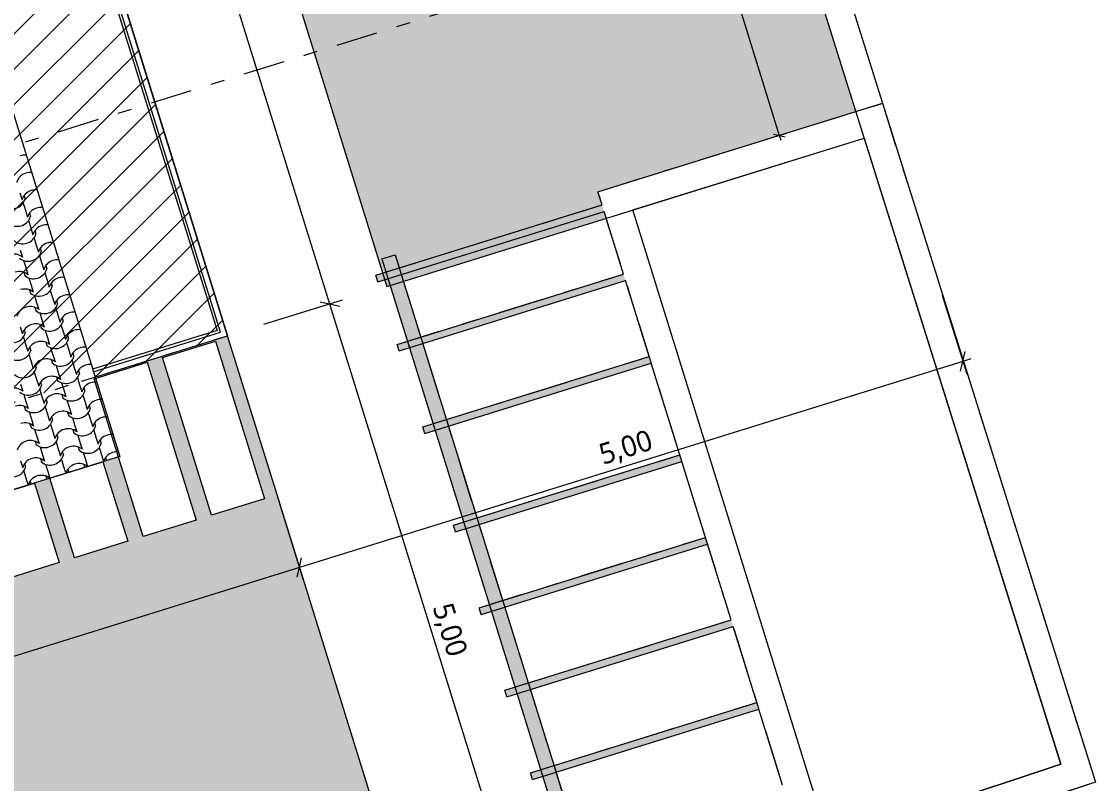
# Model space of a CAD drawing. Header units: metres. Extents: x -111189 to -108577, y -72951 to -72647.
# Drawn here: x -111161.76 to -111154.02, y -72929.05 to -72923.56 of the extents above; entities that cross this region are included whole.
import ezdxf

# ---------------------------------------------------------------- set-up
doc = ezdxf.new("R2010")
doc.units = ezdxf.units.M
doc.header["$MEASUREMENT"] = 0
for name, pattern in [('Dot & Dashed', [0.670278, 0.3175, -0.176389, 0, -0.176389]), ('OTK - Traço Ponto', [0.2, 0.1, -0.05, 0, -0.05]), ('OTK - Traço Ponto CORTES_ALÇ', [0.6, 0.3, -0.15, 0, -0.15])]:
    doc.linetypes.add(name, pattern=pattern)
for name, color, linetype in [('00 - Cotas Implantação', 7, 'Continuous'), ('00 - Muros - Pormenores', 7, 'Continuous'), ('03 - COBERTURA', 7, 'Continuous'), ('03 - LAJES', 7, 'Continuous'), ('05 - VIGA', 7, 'Continuous'), ('06 - ESCADAS _ GUARDAS', 7, 'Continuous'), ('07 - MUROS', 7, 'Continuous'), ('13 - IMPLANTAÇÃO (apoio).Layer Apoio', 7, 'Continuous'), ('14 - CORTES.Marcadores', 7, 'Continuous'), ('Planta Piso -1_1_01 - TERRENO PROPOSTO', 7, 'Continuous')]:
    doc.layers.add(name, color=color, linetype=linetype)
doc.styles.add('ESTILO_GERADO_2', font='malgunsl.ttf')
doc.styles.add('ESTILO_GERADO_3', font='AGENCYR.TTF')
doc.dimstyles.new('ESTILO_GERADO__1', dxfattribs={"dimtxt": 0.15, "dimasz": 0.095, "dimexe": 0.18, "dimexo": 0.5, "dimgap": 0, "dimtad": 1, "dimzin": 0, "dimdsep": 46, "dimtxsty": 'ESTILO_GERADO_2', "dimblk": 'ARROWHEAD_2', "dimblk1": 'ARROWHEAD_2', "dimblk2": 'ARROWHEAD_2', "dimcen": 0.09, "dimclrd": 7, "dimclre": 7, "dimclrt": 7, "dimadec": 0, "dimazin": 0, "dimtfac": 1, "dimtdec": 4, "dimtmove": 0, "dimatfit": 3, "dimfxl": 1, "dimtolj": 1, "dimtzin": 0, "dimarcsym": 0})
doc.dimstyles.new('ESTILO_GERADO__2', dxfattribs={"dimtxt": 0.15, "dimasz": 0.057, "dimexe": 0.18, "dimexo": 0.05, "dimgap": 0, "dimtad": 1, "dimzin": 0, "dimdsep": 46, "dimtxsty": 'ESTILO_GERADO_3', "dimblk": 'ARROWHEAD_2', "dimblk1": 'ARROWHEAD_2', "dimblk2": 'ARROWHEAD_2', "dimcen": 0.09, "dimclrd": 7, "dimclre": 7, "dimclrt": 7, "dimadec": 0, "dimazin": 0, "dimtfac": 1, "dimtdec": 4, "dimtmove": 0, "dimatfit": 3, "dimfxl": 1, "dimtolj": 1, "dimtzin": 0, "dimarcsym": 0})

# ---------------------------------------------------------------- blocks, each defined once
blk = doc.blocks.new('Laje_3_1', base_point=(-111162.0815, -72915.9705))
at = {"layer": '03 - LAJES', "color": 7, "linetype": 'Continuous', "lineweight": 13, "flags": 128}
blk.add_lwpolyline([(-111163.0365, -72916.2674), (-111162.0815, -72915.9705), (-111159.1279, -72925.472), (-111155.6894, -72924.4031), (-111154.2753, -72928.9149), (-111156.1365, -72929.5327), (-111158.8502, -72930.4076), (-111159.9176, -72926.9741), (-111160.2738, -72925.8282), (-111161.4909, -72921.913)], dxfattribs=at)
blk = doc.blocks.new('Laje_8_1', base_point=(-111161.669, -72921.3401))
at = {"layer": '03 - LAJES', "color": 7, "linetype": 'Continuous', "lineweight": 13, "flags": 128}
blk.add_lwpolyline([(-111161.2287, -72926.1251), (-111160.2738, -72925.8282), (-111161.4909, -72921.913)], dxfattribs=at)
blk = doc.blocks.new('Laje_9_1', base_point=(-111163.2274, -72916.3267))
at = {"layer": '03 - LAJES', "color": 7, "linetype": 'Continuous', "lineweight": 13, "flags": 128}
blk.add_lwpolyline([(-111163.2274, -72916.3267), (-111160.2738, -72925.8282)], close=True, dxfattribs=at)
blk = doc.blocks.new('Laje_17_1', base_point=(-111162.2212, -72926.4442))
at = {"layer": '03 - LAJES', "color": 7, "linetype": 'Continuous', "lineweight": 13, "flags": 128}
blk.add_lwpolyline([(-111162.0461, -72927.0075), (-111161.6641, -72926.8887), (-111161.486, -72927.4617), (-111161.8679, -72927.5804)], close=True, dxfattribs=at)
blk = doc.blocks.new('Laje_18_1', base_point=(-111161.7282, -72926.2909))
at = {"layer": '03 - LAJES', "color": 7, "linetype": 'Continuous', "lineweight": 13, "flags": 128}
blk.add_lwpolyline([(-111161.5531, -72926.8542), (-111161.1711, -72926.7355), (-111160.993, -72927.3084), (-111161.375, -72927.4272)], close=True, dxfattribs=at)
blk = doc.blocks.new('Laje_19_1', base_point=(-111161.2352, -72926.1377))
at = {"layer": '03 - LAJES', "color": 7, "linetype": 'Continuous', "lineweight": 13, "flags": 128}
blk.add_lwpolyline([(-111161.2352, -72926.1377), (-111160.8532, -72926.019), (-111160.5, -72927.1552), (-111160.882, -72927.2739)], close=True, dxfattribs=at)
blk = doc.blocks.new('Laje_20_1', base_point=(-111160.7422, -72925.9844))
at = {"layer": '03 - LAJES', "color": 7, "linetype": 'Continuous', "lineweight": 13, "flags": 128}
blk.add_lwpolyline([(-111160.7422, -72925.9844), (-111160.3602, -72925.8657), (-111160.007, -72927.0019), (-111160.389, -72927.1207)], close=True, dxfattribs=at)
blk = doc.blocks.new('Guarda_5_1', base_point=(-110957.0649, -73026.2797))
at = {"layer": '06 - ESCADAS _ GUARDAS', "color": 254, "linetype": 'Continuous', "lineweight": 13}
for p, q in [((-111161.5482, -72921.9308), (-111160.3489, -72925.7887)), ((-111160.3238, -72925.8019), (-111161.5291, -72921.9249)), ((-111160.3489, -72925.7887), (-111161.2465, -72926.0678)), ((-111161.2406, -72926.0869), (-111160.3238, -72925.8019))]:
    blk.add_line(p, q, dxfattribs=at)
at = {"layer": '06 - ESCADAS _ GUARDAS', "color": 7, "linetype": 'Continuous', "lineweight": 13}
for p, q in [((-111161.5482, -72921.9308), (-111160.3489, -72925.7887)), ((-111160.3238, -72925.8019), (-111161.5291, -72921.9249)), ((-111160.3489, -72925.7887), (-111161.2465, -72926.0678)), ((-111161.2406, -72926.0869), (-111160.3238, -72925.8019))]:
    blk.add_line(p, q, dxfattribs=at)
blk = doc.blocks.new('Viga_7_1', base_point=(-111159.0679, -72925.2439))
at = {"layer": '05 - VIGA', "linetype": 'Continuous', "lineweight": 0}
blk.add_hatch(color=255, dxfattribs=at).paths.add_polyline_path([(-111159.0679, -72925.2439), (-111159.1634, -72925.2736), (-111157.6842, -72930.0319), (-111157.5887, -72930.0023)])
at = {"layer": '05 - VIGA', "color": 7, "linetype": 'Continuous', "lineweight": 13}
for p, q in [((-111159.1634, -72925.2736), (-111159.0679, -72925.2439)), ((-111159.1634, -72925.2736), (-111157.6842, -72930.0319)), ((-111159.0679, -72925.2439), (-111157.5887, -72930.0023)), ((-111157.6842, -72930.0319), (-111157.5887, -72930.0023))]:
    blk.add_line(p, q, dxfattribs=at)
at = {"layer": '05 - VIGA', "color": 7, "linetype": 'Dot & Dashed', "lineweight": 13}
blk.add_line((-111159.0679, -72925.2439), (-111157.5887, -72930.0023), dxfattribs=at)
blk = doc.blocks.new('Viga_8_1', base_point=(-111159.0525, -72925.8895))
at = {"layer": '05 - VIGA', "linetype": 'Continuous', "lineweight": 0}
blk.add_hatch(color=255, dxfattribs=at).paths.add_polyline_path([(-111159.0525, -72925.8895), (-111159.0376, -72925.9372), (-111157.4077, -72925.4305), (-111157.4225, -72925.3828)])
at = {"layer": '05 - VIGA', "color": 7, "linetype": 'Continuous', "lineweight": 13}
for p, q in [((-111159.0525, -72925.8895), (-111157.4225, -72925.3828)), ((-111159.0376, -72925.9372), (-111157.4077, -72925.4305)), ((-111159.0376, -72925.9372), (-111159.0525, -72925.8895))]:
    blk.add_line(p, q, dxfattribs=at)
at = {"layer": '05 - VIGA', "color": 7, "linetype": 'Dot & Dashed', "lineweight": 13}
blk.add_line((-111159.0525, -72925.8895), (-111157.4225, -72925.3828), dxfattribs=at)
blk = doc.blocks.new('Viga_9_1', base_point=(-111159.2071, -72925.3919))
at = {"layer": '05 - VIGA', "linetype": 'Continuous', "lineweight": 0}
blk.add_hatch(color=255, dxfattribs=at).paths.add_polyline_path([(-111159.2071, -72925.3919), (-111159.1923, -72925.4397), (-111157.5624, -72924.933), (-111157.5772, -72924.8852)])
at = {"layer": '05 - VIGA', "color": 7, "linetype": 'Continuous', "lineweight": 13}
for p, q in [((-111159.2071, -72925.3919), (-111157.5772, -72924.8852)), ((-111159.1923, -72925.4397), (-111157.5624, -72924.933)), ((-111159.1923, -72925.4397), (-111159.2071, -72925.3919))]:
    blk.add_line(p, q, dxfattribs=at)
at = {"layer": '05 - VIGA', "color": 7, "linetype": 'Dot & Dashed', "lineweight": 13}
blk.add_line((-111159.2071, -72925.3919), (-111157.5772, -72924.8852), dxfattribs=at)
blk = doc.blocks.new('Viga_10_1', base_point=(-111158.8677, -72926.4839))
at = {"layer": '05 - VIGA', "linetype": 'Continuous', "lineweight": 0}
blk.add_hatch(color=255, dxfattribs=at).paths.add_polyline_path([(-111158.8677, -72926.4839), (-111158.8528, -72926.5316), (-111157.2229, -72926.0249), (-111157.2377, -72925.9772)])
at = {"layer": '05 - VIGA', "color": 7, "linetype": 'Continuous', "lineweight": 13}
for p, q in [((-111158.8677, -72926.4839), (-111157.2377, -72925.9772)), ((-111158.8528, -72926.5316), (-111157.2229, -72926.0249)), ((-111158.8528, -72926.5316), (-111158.8677, -72926.4839))]:
    blk.add_line(p, q, dxfattribs=at)
at = {"layer": '05 - VIGA', "color": 7, "linetype": 'Dot & Dashed', "lineweight": 13}
blk.add_line((-111158.8677, -72926.4839), (-111157.2377, -72925.9772), dxfattribs=at)
blk = doc.blocks.new('Viga_11_1', base_point=(-111158.6474, -72927.1924))
at = {"layer": '05 - VIGA', "linetype": 'Continuous', "lineweight": 0}
blk.add_hatch(color=255, dxfattribs=at).paths.add_polyline_path([(-111158.6474, -72927.1924), (-111158.6326, -72927.2401), (-111157.0027, -72926.7334), (-111157.0175, -72926.6857)])
at = {"layer": '05 - VIGA', "color": 7, "linetype": 'Continuous', "lineweight": 13}
for p, q in [((-111158.6474, -72927.1924), (-111157.0175, -72926.6857)), ((-111158.6326, -72927.2401), (-111157.0027, -72926.7334)), ((-111158.6326, -72927.2401), (-111158.6474, -72927.1924))]:
    blk.add_line(p, q, dxfattribs=at)
at = {"layer": '05 - VIGA', "color": 7, "linetype": 'Dot & Dashed', "lineweight": 13}
blk.add_line((-111158.6474, -72927.1924), (-111157.0175, -72926.6857), dxfattribs=at)
blk = doc.blocks.new('Viga_12_1', base_point=(-111158.4627, -72927.7868))
at = {"layer": '05 - VIGA', "linetype": 'Continuous', "lineweight": 0}
blk.add_hatch(color=255, dxfattribs=at).paths.add_polyline_path([(-111158.4627, -72927.7868), (-111158.4478, -72927.8345), (-111156.8179, -72927.3278), (-111156.8327, -72927.2801)])
at = {"layer": '05 - VIGA', "color": 7, "linetype": 'Continuous', "lineweight": 13}
for p, q in [((-111158.4627, -72927.7868), (-111156.8327, -72927.2801)), ((-111158.4478, -72927.8345), (-111156.8179, -72927.3278)), ((-111158.4478, -72927.8345), (-111158.4627, -72927.7868))]:
    blk.add_line(p, q, dxfattribs=at)
at = {"layer": '05 - VIGA', "color": 7, "linetype": 'Dot & Dashed', "lineweight": 13}
blk.add_line((-111158.4627, -72927.7868), (-111156.8327, -72927.2801), dxfattribs=at)
blk = doc.blocks.new('Viga_13_1', base_point=(-111158.278, -72928.3807))
at = {"layer": '05 - VIGA', "linetype": 'Continuous', "lineweight": 0}
blk.add_hatch(color=255, dxfattribs=at).paths.add_polyline_path([(-111158.278, -72928.3807), (-111158.2632, -72928.4284), (-111156.6333, -72927.9217), (-111156.6481, -72927.874)])
at = {"layer": '05 - VIGA', "color": 7, "linetype": 'Continuous', "lineweight": 13}
for p, q in [((-111158.278, -72928.3807), (-111156.6481, -72927.874)), ((-111158.2632, -72928.4284), (-111156.6333, -72927.9217)), ((-111158.2632, -72928.4284), (-111158.278, -72928.3807))]:
    blk.add_line(p, q, dxfattribs=at)
at = {"layer": '05 - VIGA', "color": 7, "linetype": 'Dot & Dashed', "lineweight": 13}
blk.add_line((-111158.278, -72928.3807), (-111156.6481, -72927.874), dxfattribs=at)
blk = doc.blocks.new('Viga_14_1', base_point=(-111158.0931, -72928.9757))
at = {"layer": '05 - VIGA', "linetype": 'Continuous', "lineweight": 0}
blk.add_hatch(color=255, dxfattribs=at).paths.add_polyline_path([(-111158.0931, -72928.9757), (-111158.0782, -72929.0235), (-111156.4483, -72928.5168), (-111156.4631, -72928.469)])
at = {"layer": '05 - VIGA', "color": 7, "linetype": 'Continuous', "lineweight": 13}
for p, q in [((-111158.0931, -72928.9757), (-111156.4631, -72928.469)), ((-111158.0782, -72929.0235), (-111156.4483, -72928.5168)), ((-111158.0782, -72929.0235), (-111158.0931, -72928.9757))]:
    blk.add_line(p, q, dxfattribs=at)
at = {"layer": '05 - VIGA', "color": 7, "linetype": 'Dot & Dashed', "lineweight": 13}
blk.add_line((-111158.0931, -72928.9757), (-111156.4631, -72928.469), dxfattribs=at)
blk = doc.blocks.new('*D87', base_point=(-110957.0649, -73026.2797))
at = {"layer": '00 - Muros - Pormenores', "color": 7, "linetype": 'Continuous', "lineweight": 5, "transparency": 16777216}
for p, q in [((-111160.7637, -72910.219), (-111160.6563, -72910.1856)), ((-111160.6678, -72910.2119), (-111160.7522, -72910.1928)), ((-111160.7209, -72910.1673), (-111160.71, -72910.2023)), ((-111160.71, -72910.2023), (-111156.3015, -72924.3839)), ((-111156.3552, -72924.4006), (-111156.2478, -72924.3672)), ((-111156.3437, -72924.3744), (-111156.2592, -72924.3935)), ((-111156.3015, -72924.3839), (-111156.2906, -72924.419))]:
    blk.add_line(p, q, dxfattribs=at)
at = {"layer": '00 - Muros - Pormenores', "color": 7, "lineweight": 5, "transparency": 16777216, "insert": (-111158.5231, -72917.1361), "char_height": 0.15, "attachment_point": 7, "rotation": 287.26851, "style": 'ESTILO_GERADO_3'}
blk.add_mtext('\\A1;{\\pql;\\fAgency FB|b0|i0|c0|p0;\\W1.000000;14,85}', dxfattribs=at)
blk = doc.blocks.new('ARROWHEAD_2')
at = {"color": 0, "linetype": 'Continuous', "lineweight": 0}
for p, q in [((0, 0), (-1, 0)), ((-0.378, -0.655), (0.378, 0.655))]:
    blk.add_line(p, q, dxfattribs=at)
blk = doc.blocks.new('Plano de Corte_1_1', base_point=(-111175.814, -72928.8103))
at = {"layer": '14 - CORTES.Marcadores', "color": 7, "linetype": 'OTK - Traço Ponto CORTES_ALÇ', "lineweight": 5}
blk.add_line((-111175.5275, -72928.7212), (-111154.4899, -72922.1814), dxfattribs=at)
blk = doc.blocks.new('Viga_19_1', base_point=(-111157.6069, -72924.7897))
at = {"layer": '05 - VIGA', "color": 7, "linetype": 'Continuous', "lineweight": 13}
for p, q in [((-111157.6069, -72924.7897), (-111155.5586, -72924.153)), ((-111157.3565, -72924.9214), (-111155.6897, -72924.4032))]:
    blk.add_line(p, q, dxfattribs=at)
at = {"layer": '05 - VIGA', "color": 7, "linetype": 'Dot & Dashed', "lineweight": 13}
blk.add_line((-111157.6069, -72924.7897), (-111155.5586, -72924.153), dxfattribs=at)
blk = doc.blocks.new('Viga_20_1', base_point=(-111155.5586, -72924.153))
at = {"layer": '05 - VIGA', "color": 7, "linetype": 'Continuous', "lineweight": 13}
for p, q in [((-111155.5586, -72924.153), (-111154.0247, -72929.0425)), ((-111155.6897, -72924.4032), (-111154.2744, -72928.9146))]:
    blk.add_line(p, q, dxfattribs=at)
at = {"layer": '05 - VIGA', "color": 7, "linetype": 'Dot & Dashed', "lineweight": 13}
blk.add_line((-111155.5586, -72924.153), (-111154.0247, -72929.0425), dxfattribs=at)
blk = doc.blocks.new('Viga_21_1', base_point=(-111154.0247, -72929.0425))
at = {"layer": '05 - VIGA', "color": 7, "linetype": 'Continuous', "lineweight": 13}
for p, q in [((-111154.2744, -72928.9146), (-111155.943, -72929.4685)), ((-111154.0247, -72929.0425), (-111156.0735, -72929.7225))]:
    blk.add_line(p, q, dxfattribs=at)
at = {"layer": '05 - VIGA', "color": 7, "linetype": 'Dot & Dashed', "lineweight": 13}
blk.add_line((-111154.0247, -72929.0425), (-111156.0735, -72929.7225), dxfattribs=at)
blk = doc.blocks.new('Viga_22_1', base_point=(-111156.0735, -72929.7225))
at = {"layer": '05 - VIGA', "color": 7, "linetype": 'Continuous', "lineweight": 13}
for p, q in [((-111157.5772, -72924.8852), (-111157.6069, -72924.7897)), ((-111155.943, -72929.4685), (-111157.3565, -72924.9214)), ((-111157.4225, -72925.3828), (-111157.5624, -72924.933)), ((-111157.2377, -72925.9772), (-111157.4077, -72925.4305)), ((-111157.0175, -72926.6857), (-111157.2229, -72926.0249)), ((-111156.8327, -72927.2801), (-111157.0027, -72926.7334)), ((-111156.6481, -72927.874), (-111156.8179, -72927.3278)), ((-111156.4631, -72928.469), (-111156.6333, -72927.9217)), ((-111156.2781, -72929.0641), (-111156.4483, -72928.5168)), ((-111156.0735, -72929.7225), (-111156.2633, -72929.1118))]:
    blk.add_line(p, q, dxfattribs=at)
at = {"layer": '05 - VIGA', "color": 7, "linetype": 'Dot & Dashed', "lineweight": 13}
blk.add_line((-111156.0735, -72929.7225), (-111157.6069, -72924.7897), dxfattribs=at)
blk = doc.blocks.new('*X121', base_point=(-110957.0649, -73026.2797))
at = {"layer": '03 - COBERTURA', "color": 253, "linetype": 'Continuous', "lineweight": 9}
for p, q in [((-111161.7689, -72924.7977), (-111161.753, -72924.8487)), ((-111161.7393, -72924.8187), (-111161.732, -72924.8422)), ((-111161.7456, -72924.8725), (-111161.7298, -72924.9235)), ((-111161.7298, -72924.9235), (-111161.7139, -72924.9745)), ((-111161.7065, -72924.9982), (-111161.6907, -72925.0493)), ((-111161.7002, -72924.9445), (-111161.6929, -72924.968)), ((-111161.6907, -72925.0493), (-111161.6748, -72925.1003)), ((-111161.6611, -72925.0703), (-111161.6538, -72925.0937)), ((-111161.6674, -72925.124), (-111161.6516, -72925.175)), ((-111161.7664, -72925.2107), (-111161.7505, -72925.2618)), ((-111161.6516, -72925.175), (-111161.6357, -72925.2261)), ((-111161.622, -72925.1961), (-111161.6147, -72925.2195)), ((-111161.7432, -72925.2855), (-111161.7273, -72925.3365)), ((-111161.6283, -72925.2498), (-111161.6125, -72925.3008)), ((-111161.6125, -72925.3008), (-111161.5966, -72925.3519)), ((-111161.7397, -72925.3706), (-111161.7324, -72925.3941)), ((-111161.7273, -72925.3365), (-111161.7114, -72925.3875)), ((-111161.5892, -72925.3756), (-111161.5734, -72925.4266)), ((-111161.5829, -72925.3219), (-111161.5756, -72925.3453)), ((-111161.704, -72925.4113), (-111161.6882, -72925.4623)), ((-111161.6882, -72925.4623), (-111161.6723, -72925.5133)), ((-111161.5734, -72925.4266), (-111161.5575, -72925.4776)), ((-111161.5438, -72925.4477), (-111161.5365, -72925.4711)), ((-111161.7006, -72925.4964), (-111161.6933, -72925.5199)), ((-111161.6649, -72925.5371), (-111161.6491, -72925.5881)), ((-111161.5501, -72925.5014), (-111161.5343, -72925.5524)), ((-111161.6615, -72925.6222), (-111161.6542, -72925.6457)), ((-111161.6491, -72925.5881), (-111161.6332, -72925.6391)), ((-111161.5343, -72925.5524), (-111161.5184, -72925.6034)), ((-111161.5047, -72925.5734), (-111161.4974, -72925.5969)), ((-111161.6258, -72925.6629), (-111161.61, -72925.7139)), ((-111161.511, -72925.6272), (-111161.4952, -72925.6782)), ((-111161.4952, -72925.6782), (-111161.4793, -72925.7292)), ((-111161.4656, -72925.6992), (-111161.4583, -72925.7227)), ((-111161.7668, -72925.7627), (-111161.751, -72925.8137)), ((-111161.6224, -72925.748), (-111161.6151, -72925.7714)), ((-111161.61, -72925.7139), (-111161.5941, -72925.7649)), ((-111161.4719, -72925.753), (-111161.4561, -72925.804)), ((-111161.7436, -72925.8374), (-111161.7277, -72925.8884)), ((-111161.7372, -72925.7837), (-111161.73, -72925.8071)), ((-111161.5867, -72925.7887), (-111161.5709, -72925.8397)), ((-111161.5709, -72925.8397), (-111161.555, -72925.8907)), ((-111161.4561, -72925.804), (-111161.4402, -72925.855)), ((-111161.4265, -72925.825), (-111161.4192, -72925.8485)), ((-111161.7277, -72925.8884), (-111161.7119, -72925.9395)), ((-111161.6981, -72925.9095), (-111161.6909, -72925.9329)), ((-111161.5833, -72925.8738), (-111161.576, -72925.8972)), ((-111161.5476, -72925.9145), (-111161.5318, -72925.9655)), ((-111161.4328, -72925.8788), (-111161.417, -72925.9298)), ((-111161.417, -72925.9298), (-111161.4011, -72925.9808)), ((-111161.7045, -72925.9632), (-111161.6886, -72926.0142)), ((-111161.5442, -72925.9996), (-111161.5369, -72926.023)), ((-111161.5318, -72925.9655), (-111161.5159, -72926.0165)), ((-111161.3937, -72926.0046), (-111161.3779, -72926.0556)), ((-111161.3874, -72925.9508), (-111161.3801, -72925.9743)), ((-111161.6886, -72926.0142), (-111161.6728, -72926.0652)), ((-111161.659, -72926.0353), (-111161.6517, -72926.0587)), ((-111161.5085, -72926.0403), (-111161.4927, -72926.0913)), ((-111161.3779, -72926.0556), (-111161.362, -72926.1066)), ((-111161.3483, -72926.0766), (-111161.341, -72926.1001)), ((-111161.6654, -72926.089), (-111161.6495, -72926.14)), ((-111161.6495, -72926.14), (-111161.6337, -72926.191)), ((-111161.6199, -72926.161), (-111161.6126, -72926.1845)), ((-111161.5051, -72926.1254), (-111161.4978, -72926.1488)), ((-111161.4927, -72926.0913), (-111161.4768, -72926.1423)), ((-111161.3546, -72926.1303), (-111161.3388, -72926.1814)), ((-111161.7643, -72926.1757), (-111161.7485, -72926.2267)), ((-111161.6263, -72926.2148), (-111161.6104, -72926.2658)), ((-111161.4694, -72926.166), (-111161.4536, -72926.2171)), ((-111161.4536, -72926.2171), (-111161.4377, -72926.2681)), ((-111161.3388, -72926.1814), (-111161.3229, -72926.2324)), ((-111161.3092, -72926.2024), (-111161.3019, -72926.2258)), ((-111161.7411, -72926.2505), (-111161.7252, -72926.3015)), ((-111161.7252, -72926.3015), (-111161.7094, -72926.3525)), ((-111161.6104, -72926.2658), (-111161.5946, -72926.3168)), ((-111161.5808, -72926.2868), (-111161.5735, -72926.3103)), ((-111161.466, -72926.2511), (-111161.4587, -72926.2746)), ((-111161.4303, -72926.2918), (-111161.4145, -72926.3428)), ((-111161.3155, -72926.2561), (-111161.2997, -72926.3072)), ((-111161.2997, -72926.3072), (-111161.2838, -72926.3582)), ((-111161.7377, -72926.3356), (-111161.7304, -72926.359)), ((-111161.702, -72926.3763), (-111161.6861, -72926.4273)), ((-111161.5872, -72926.3406), (-111161.5713, -72926.3916)), ((-111161.5713, -72926.3916), (-111161.5555, -72926.4426)), ((-111161.4269, -72926.3769), (-111161.4196, -72926.4004)), ((-111161.4145, -72926.3428), (-111161.3986, -72926.3939)), ((-111161.2764, -72926.3819), (-111161.2605, -72926.4329)), ((-111161.2701, -72926.3282), (-111161.2628, -72926.3516)), ((-111161.6986, -72926.4614), (-111161.6913, -72926.4848)), ((-111161.6861, -72926.4273), (-111161.6703, -72926.4783)), ((-111161.5481, -72926.4664), (-111161.5322, -72926.5174)), ((-111161.5417, -72926.4126), (-111161.5344, -72926.4361)), ((-111161.3912, -72926.4176), (-111161.3754, -72926.4686)), ((-111161.3754, -72926.4686), (-111161.3595, -72926.5196)), ((-111161.2605, -72926.4329), (-111161.2447, -72926.484)), ((-111161.231, -72926.454), (-111161.2237, -72926.4774)), ((-111161.6629, -72926.5021), (-111161.647, -72926.5531)), ((-111161.5322, -72926.5174), (-111161.5163, -72926.5684)), ((-111161.5026, -72926.5384), (-111161.4953, -72926.5619)), ((-111161.3878, -72926.5027), (-111161.3805, -72926.5262)), ((-111161.3521, -72926.5434), (-111161.3363, -72926.5944)), ((-111161.2373, -72926.5077), (-111161.2214, -72926.5587)), ((-111161.6595, -72926.5872), (-111161.6522, -72926.6106)), ((-111161.647, -72926.5531), (-111161.6312, -72926.6041)), ((-111161.6238, -72926.6279), (-111161.6079, -72926.6789)), ((-111161.509, -72926.5922), (-111161.4931, -72926.6432)), ((-111161.3363, -72926.5944), (-111161.3204, -72926.6454)), ((-111161.2214, -72926.5587), (-111161.2056, -72926.6097)), ((-111161.1919, -72926.5798), (-111161.1846, -72926.6032)), ((-111161.6079, -72926.6789), (-111161.5921, -72926.7299)), ((-111161.4931, -72926.6432), (-111161.4772, -72926.6942)), ((-111161.4635, -72926.6642), (-111161.4562, -72926.6877)), ((-111161.3487, -72926.6285), (-111161.3414, -72926.652)), ((-111161.313, -72926.6692), (-111161.2972, -72926.7202)), ((-111161.1982, -72926.6335), (-111161.1823, -72926.6845)), ((-111161.1823, -72926.6845), (-111161.1669, -72926.7342)), ((-111161.1528, -72926.7055), (-111161.1459, -72926.7277)), ((-111161.7648, -72926.7276), (-111161.7489, -72926.7786)), ((-111161.7352, -72926.7487), (-111161.7279, -72926.7721)), ((-111161.6204, -72926.713), (-111161.6131, -72926.7364)), ((-111161.5847, -72926.7536), (-111161.5688, -72926.8047)), ((-111161.4699, -72926.718), (-111161.454, -72926.769)), ((-111161.454, -72926.769), (-111161.4386, -72926.8186)), ((-111161.3096, -72926.7543), (-111161.3027, -72926.7764)), ((-111161.2972, -72926.7202), (-111161.2817, -72926.7699)), ((-111161.7415, -72926.8024), (-111161.7257, -72926.8534)), ((-111161.7257, -72926.8534), (-111161.7102, -72926.9031)), ((-111161.5813, -72926.8388), (-111161.5744, -72926.8609)), ((-111161.5688, -72926.8047), (-111161.5534, -72926.8543)), ((-111161.4244, -72926.79), (-111161.4175, -72926.8121)), ((-111161.6961, -72926.8744), (-111161.6892, -72926.8965))]:
    blk.add_line(p, q, dxfattribs=at)
for centre, major_axis, start_param, end_param in [((-111161.7422, -72924.6079), (0.0883, 0.0274), 1.123976, 1.56782), ((-111161.7025, -72924.7336), (0.0883, 0.0274), 1.573772, 2.670554), ((-111161.7031, -72924.7337), (0.0883, 0.0274), 1.123976, 1.56782), ((-111161.8212, -72924.832), (0.0878, 0.0273), 3.607672, 5.817106), ((-111161.6634, -72924.8593), (0.0883, 0.0274), 1.573772, 2.670554), ((-111161.664, -72924.8595), (0.0883, 0.0274), 1.123976, 1.56782), ((-111161.6243, -72924.9851), (0.0883, 0.0274), 1.573772, 2.670554), ((-111161.6249, -72924.9853), (0.0883, 0.0274), 1.123976, 1.56782), ((-111161.7821, -72924.9578), (0.0878, 0.0273), 3.607672, 5.817106), ((-111161.5852, -72925.1109), (0.0883, 0.0274), 1.573772, 2.670554), ((-111161.5858, -72925.1111), (0.0883, 0.0274), 1.123976, 1.56782), ((-111161.743, -72925.0836), (0.0878, 0.0273), 3.607672, 5.817106), ((-111161.5466, -72925.2369), (0.0883, 0.0274), 1.123976, 1.56782), ((-111161.8183, -72925.3213), (0.0883, 0.0274), 0.471039, 1.56782), ((-111161.7039, -72925.2093), (0.0878, 0.0273), 3.607672, 5.817106), ((-111161.5461, -72925.2367), (0.0883, 0.0274), 1.573772, 2.670554), ((-111161.507, -72925.3625), (0.0883, 0.0274), 1.573772, 2.670554), ((-111161.5075, -72925.3627), (0.0883, 0.0274), 1.123976, 1.56782), ((-111161.7792, -72925.4471), (0.0883, 0.0274), 0.471039, 1.56782), ((-111161.6648, -72925.3351), (0.0878, 0.0273), 3.607672, 5.817106), ((-111161.4679, -72925.4883), (0.0883, 0.0274), 1.573772, 2.670554), ((-111161.4684, -72925.4885), (0.0883, 0.0274), 1.123976, 1.56782), ((-111161.7401, -72925.5729), (0.0883, 0.0274), 0.471039, 1.56782), ((-111161.6257, -72925.4609), (0.0878, 0.0273), 3.607672, 5.817106), ((-111161.4288, -72925.6141), (0.0883, 0.0274), 1.573772, 2.670554), ((-111161.4293, -72925.6142), (0.0883, 0.0274), 1.123976, 1.56782), ((-111161.7005, -72925.6985), (0.0883, 0.0274), 1.573772, 2.670554), ((-111161.701, -72925.6987), (0.0883, 0.0274), 0.471039, 1.56782), ((-111161.5866, -72925.5867), (0.0878, 0.0273), 3.607672, 5.817106), ((-111161.3897, -72925.7399), (0.0883, 0.0274), 1.573772, 2.670554), ((-111161.3902, -72925.74), (0.0883, 0.0274), 1.123976, 1.56782), ((-111161.6614, -72925.8243), (0.0883, 0.0274), 1.573772, 2.670554), ((-111161.6619, -72925.8245), (0.0883, 0.0274), 0.471039, 1.56782), ((-111161.5475, -72925.7125), (0.0878, 0.0273), 3.607672, 5.817106), ((-111161.8191, -72925.7969), (0.0878, 0.0273), 3.607672, 5.817106), ((-111161.5084, -72925.8383), (0.0878, 0.0273), 3.607672, 5.817106), ((-111161.3506, -72925.8657), (0.0883, 0.0274), 1.573772, 2.670554), ((-111161.3511, -72925.8658), (0.0883, 0.0274), 1.123976, 1.56782), ((-111161.6223, -72925.9501), (0.0883, 0.0274), 1.573772, 2.670554), ((-111161.6228, -72925.9503), (0.0883, 0.0274), 0.471039, 1.56782), ((-111161.3115, -72925.9914), (0.0883, 0.0274), 1.573772, 2.670554), ((-111161.312, -72925.9916), (0.0883, 0.0274), 1.123976, 1.56782), ((-111161.78, -72925.9227), (0.0878, 0.0273), 3.607672, 5.817106), ((-111161.5832, -72926.0759), (0.0883, 0.0274), 1.573772, 2.670554), ((-111161.5837, -72926.0761), (0.0883, 0.0274), 0.471039, 1.56782), ((-111161.4693, -72925.9641), (0.0878, 0.0273), 3.607672, 5.817106), ((-111161.7409, -72926.0485), (0.0878, 0.0273), 3.607672, 5.817106), ((-111161.2724, -72926.1172), (0.0883, 0.0274), 1.573772, 2.670554), ((-111161.2729, -72926.1174), (0.0883, 0.0274), 1.123976, 1.56782), ((-111161.5441, -72926.2017), (0.0883, 0.0274), 1.573772, 2.670554), ((-111161.5446, -72926.2018), (0.0883, 0.0274), 0.471039, 1.56782), ((-111161.4302, -72926.0899), (0.0878, 0.0273), 3.607672, 5.817106), ((-111161.2338, -72926.2432), (0.0883, 0.0274), 1.123976, 1.56782), ((-111161.8162, -72926.2863), (0.0883, 0.0274), 0.471039, 1.56782), ((-111161.7018, -72926.1743), (0.0878, 0.0273), 3.607672, 5.817106), ((-111161.5055, -72926.3276), (0.0883, 0.0274), 0.471039, 1.56782), ((-111161.3911, -72926.2157), (0.0878, 0.0273), 3.607672, 5.817106), ((-111161.2333, -72926.243), (0.0883, 0.0274), 1.573772, 2.670554), ((-111161.6627, -72926.3001), (0.0878, 0.0273), 3.607672, 5.817106), ((-111161.505, -72926.3275), (0.0883, 0.0274), 1.573772, 2.670554), ((-111161.1942, -72926.3688), (0.0883, 0.0274), 1.573772, 2.670554), ((-111161.1947, -72926.369), (0.0883, 0.0274), 1.123976, 1.56782), ((-111161.7771, -72926.4121), (0.0883, 0.0274), 0.471039, 1.56782), ((-111161.4659, -72926.4533), (0.0883, 0.0274), 1.573772, 2.670554), ((-111161.4664, -72926.4534), (0.0883, 0.0274), 0.471039, 1.56782), ((-111161.3519, -72926.3414), (0.0878, 0.0273), 3.607672, 5.817106), ((-111161.738, -72926.5379), (0.0883, 0.0274), 0.471039, 1.56782), ((-111161.6236, -72926.4259), (0.0878, 0.0273), 3.607672, 5.817106), ((-111161.1551, -72926.4946), (0.0883, 0.0274), 1.573772, 2.670554), ((-111161.1556, -72926.4948), (0.0883, 0.0274), 1.123976, 1.56782), ((-111161.4267, -72926.5791), (0.0883, 0.0274), 1.573772, 2.670554), ((-111161.4273, -72926.5792), (0.0883, 0.0274), 0.471039, 1.56782), ((-111161.3128, -72926.4672), (0.0878, 0.0273), 3.607672, 5.817106), ((-111161.116, -72926.6204), (0.0883, 0.0274), 1.573772, 2.670554), ((-111161.1165, -72926.6206), (0.0883, 0.0274), 1.123976, 1.56782), ((-111161.6984, -72926.6635), (0.0883, 0.0274), 1.573772, 2.670554), ((-111161.6989, -72926.6637), (0.0883, 0.0274), 0.471039, 1.56782), ((-111161.5845, -72926.5517), (0.0878, 0.0273), 3.607672, 5.817106), ((-111161.3876, -72926.7048), (0.0883, 0.0274), 1.573772, 2.670554), ((-111161.3882, -72926.705), (0.0883, 0.0274), 0.471039, 1.56782), ((-111161.2737, -72926.593), (0.0878, 0.0273), 3.607672, 5.817106), ((-111161.6598, -72926.7895), (0.0883, 0.0274), 0.471039, 1.56782), ((-111161.5454, -72926.6775), (0.0878, 0.0273), 3.607672, 5.817106), ((-111161.0769, -72926.7462), (0.0883, 0.0274), 1.573772, 2.650876), ((-111161.0774, -72926.7463), (0.0883, 0.0274), 1.123976, 1.56782), ((-111161.8171, -72926.7619), (0.0878, 0.0273), 3.607672, 5.817106), ((-111161.6593, -72926.7893), (0.0883, 0.0274), 1.573772, 2.670554), ((-111161.3485, -72926.8306), (0.0883, 0.0274), 1.573772, 2.650876), ((-111161.3491, -72926.8308), (0.0883, 0.0274), 0.490717, 1.56782), ((-111161.6202, -72926.9151), (0.0883, 0.0274), 1.573772, 2.650876), ((-111161.6207, -72926.9152), (0.0883, 0.0274), 0.490717, 1.56782)]:
    blk.add_ellipse(centre, major_axis=major_axis, ratio=0.876216, start_param=start_param, end_param=end_param, dxfattribs=at)
blk = doc.blocks.new('Cobertura_2_1', base_point=(-111162.6239, -72921.6369))
at = {"layer": '03 - COBERTURA', "color": 7, "linetype": 'Continuous', "lineweight": 13, "flags": 128}
for points in [[(-111161.9263, -72923.881), (-111161.0506, -72926.698)], [(-111161.0506, -72926.698), (-111167.2099, -72928.6127)]]:
    blk.add_lwpolyline(points, dxfattribs=at)
at = {"layer": '03 - COBERTURA', "color": 7, "linetype": 'Continuous', "lineweight": 13}
blk.add_blockref('*X121', (-110957.0649, -73026.2797), dxfattribs=at)
blk = doc.blocks.new('*D123', base_point=(-110957.0649, -73026.2797))
at = {"layer": '00 - Cotas Implantação', "color": 7, "linetype": 'Continuous', "lineweight": 5, "transparency": 16777216}
for p, q in [((-111155.1284, -72925.535), (-111154.9522, -72926.102)), ((-111154.9959, -72926.0829), (-111154.9641, -72925.9421)), ((-111154.9216, -72925.9943), (-111154.98, -72926.0125)), ((-111154.98, -72926.0125), (-111159.7563, -72927.4972)), ((-111159.9047, -72927.0198), (-111159.7285, -72927.5868)), ((-111159.7722, -72927.5676), (-111159.7404, -72927.4268)), ((-111159.7563, -72927.4972), (-111169.208, -72930.4354))]:
    blk.add_line(p, q, dxfattribs=at)
at = {"layer": '00 - Cotas Implantação', "color": 7, "lineweight": 5, "transparency": 16777216, "insert": (-111157.5629, -72926.784), "char_height": 0.15, "attachment_point": 7, "rotation": 17.26855, "style": 'ESTILO_GERADO_2'}
blk.add_mtext('\\A1;{\\pql;\\fMalgun Gothic Semilight|b0|i0|c0|p0;\\W1.000000;5,00}', dxfattribs=at)
blk = doc.blocks.new('*D124', base_point=(-110957.0649, -73026.2797))
at = {"layer": '00 - Cotas Implantação', "color": 7, "linetype": 'Continuous', "lineweight": 5, "transparency": 16777216}
for p, q in [((-111159.7722, -72927.5676), (-111159.7404, -72927.4268)), ((-111159.7563, -72927.4972), (-111169.208, -72930.4354)), ((-111169.3564, -72929.958), (-111169.1801, -72930.5249)), ((-111169.192, -72930.365), (-111169.2239, -72930.5058)), ((-111169.208, -72930.4354), (-111169.2663, -72930.4536))]:
    blk.add_line(p, q, dxfattribs=at)
at = {"layer": '00 - Cotas Implantação', "color": 7, "lineweight": 5, "transparency": 16777216, "insert": (-111164.6769, -72928.9955), "char_height": 0.15, "attachment_point": 7, "rotation": 17.26855, "style": 'ESTILO_GERADO_2'}
blk.add_mtext('\\A1;{\\pql;\\fMalgun Gothic Semilight|b0|i0|c0|p0;\\W1.000000;9,90}', dxfattribs=at)
blk = doc.blocks.new('*D128', base_point=(-110957.0649, -73026.2797))
at = {"layer": '00 - Cotas Implantação', "color": 7, "linetype": 'Continuous', "lineweight": 5, "transparency": 16777216}
for p, q in [((-111159.537, -72925.5992), (-111162.4907, -72916.0977)), ((-111159.4475, -72925.5714), (-111160.0145, -72925.7476)), ((-111159.6074, -72925.5833), (-111159.4666, -72925.6151)), ((-111158.0541, -72930.3695), (-111159.537, -72925.5992)), ((-111157.9646, -72930.3417), (-111158.5316, -72930.518)), ((-111158.1245, -72930.3536), (-111157.9837, -72930.3854)), ((-111158.0359, -72930.4279), (-111158.0541, -72930.3695))]:
    blk.add_line(p, q, dxfattribs=at)
at = {"layer": '00 - Cotas Implantação', "color": 7, "lineweight": 5, "transparency": 16777216, "insert": (-111158.8247, -72927.7896), "char_height": 0.15, "attachment_point": 7, "rotation": 287.26851, "style": 'ESTILO_GERADO_2'}
blk.add_mtext('\\A1;{\\pql;\\fMalgun Gothic Semilight|b0|i0|c0|p0;\\W1.000000;5,00}', dxfattribs=at)
blk = doc.blocks.new('*D129', base_point=(-110957.0649, -73026.2797))
at = {"layer": '00 - Cotas Implantação', "color": 7, "linetype": 'Continuous', "lineweight": 5, "transparency": 16777216}
for p, q in [((-111162.4907, -72916.0977), (-111163.921, -72911.4965)), ((-111162.4011, -72916.0699), (-111162.9681, -72916.2461)), ((-111162.5611, -72916.0818), (-111162.4203, -72916.1136)), ((-111159.537, -72925.5992), (-111162.4907, -72916.0977)), ((-111159.4475, -72925.5714), (-111160.0145, -72925.7476)), ((-111159.6074, -72925.5833), (-111159.4666, -72925.6151))]:
    blk.add_line(p, q, dxfattribs=at)
at = {"layer": '00 - Cotas Implantação', "color": 7, "lineweight": 5, "transparency": 16777216, "insert": (-111161.043, -72920.6537), "char_height": 0.15, "attachment_point": 7, "rotation": 287.26851, "style": 'ESTILO_GERADO_2'}
blk.add_mtext('\\A1;{\\pql;\\fMalgun Gothic Semilight|b0|i0|c0|p0;\\W1.000000;9,95}', dxfattribs=at)

msp = doc.modelspace()

# ---------------------------------------------------------------- hatches: boundary and pattern name
at = {"layer": '13 - IMPLANTAÇÃO (apoio).Layer Apoio', "linetype": 'Continuous', "lineweight": 13}
h = msp.add_hatch(dxfattribs=at)
h.set_pattern_fill('MASONRY_BLOCK_0001', color=134, style=0, pattern_type=2)
h.set_pattern_definition([(45, (-111166.59685, -72922.58399), (-0.1272792, 0.1272792), [])])
h.paths.add_polyline_path([(-111172.9199, -72919.3398), (-111171.3615, -72924.3531), (-111171.1219, -72924.2786), (-111169.7267, -72928.7668), (-111160.2738, -72925.8282), (-111163.2274, -72916.3267)])
at = {"layer": 'Planta Piso -1_1_01 - TERRENO PROPOSTO', "linetype": 'Continuous', "lineweight": 0, "true_color": 0xd7ebd2, "transparency": 33554539}
for points in [[(-111157.5475, -72924.9807), (-111157.5624, -72924.933), (-111157.6069, -72924.7897), (-111155.7492, -72924.2123), (-111155.764, -72924.165), (-111157.2206, -72919.5177), (-111157.8801, -72917.3577), (-111157.8801, -72917.3576), (-111158.6677, -72914.7777), (-111159.432, -72912.5631), (-111160.0103, -72910.199), (-111160.0965, -72910.2278), (-111162.8853, -72911.1599), (-111164.2943, -72911.6309), (-111164.6502, -72911.7498), (-111164.5651, -72912.0235), (-111164.5415, -72912.0995), (-111164.5221, -72912.162), (-111164.4683, -72912.335), (-111164.4444, -72912.4118), (-111164.4292, -72912.4609), (-111164.417, -72912.5001), (-111163.8365, -72914.3674), (-111163.8006, -72914.4829), (-111163.7204, -72914.7411), (-111163.5837, -72915.1808), (-111162.4377, -72914.8246), (-111162.0815, -72915.9705), (-111162.0815, -72915.9705), (-111159.1279, -72925.472)], [(-111164.7565, -72932.2692), (-111164.1807, -72932.0877), (-111163.7998, -72931.9676), (-111163.7312, -72931.946), (-111163.5374, -72931.8849), (-111162.9465, -72931.6987), (-111160.4884, -72930.9239), (-111158.8502, -72930.4076), (-111159.9176, -72926.9741), (-111159.9777, -72926.7807), (-111160.0433, -72926.5697), (-111160.1017, -72926.3817), (-111160.2181, -72926.0072), (-111160.2733, -72925.8296), (-111160.3628, -72925.8574), (-111160.007, -72927.0019), (-111160.389, -72927.1207), (-111160.7448, -72925.9761), (-111160.8558, -72926.0106), (-111160.5, -72927.1552), (-111160.882, -72927.2739), (-111161.0601, -72926.701), (-111161.1711, -72926.7355), (-111160.993, -72927.3084), (-111161.375, -72927.4272), (-111161.5531, -72926.8542), (-111161.6634, -72926.8885), (-111161.6641, -72926.8887), (-111161.486, -72927.4617), (-111161.8679, -72927.5804), (-111162.0461, -72927.0075), (-111162.1571, -72927.042), (-111161.979, -72927.6149), (-111162.3609, -72927.7337), (-111162.539, -72927.1607), (-111162.6501, -72927.1952), (-111162.472, -72927.7682), (-111162.8539, -72927.8869), (-111163.032, -72927.314), (-111163.1431, -72927.3485), (-111162.9649, -72927.9214), (-111163.3469, -72928.0402), (-111163.525, -72927.4672), (-111163.636, -72927.5017), (-111163.4579, -72928.0747), (-111163.8399, -72928.1934), (-111164.018, -72927.6205), (-111164.129, -72927.655), (-111163.9509, -72928.2279), (-111164.3329, -72928.3467), (-111164.511, -72927.7737), (-111164.622, -72927.8082), (-111164.4439, -72928.3812), (-111164.8259, -72928.4999), (-111165.004, -72927.927), (-111165.0995, -72927.9567), (-111164.9214, -72928.5296), (-111165.1887, -72928.6127), (-111165.4561, -72928.6959), (-111165.7235, -72928.779), (-111165.9909, -72928.8621), (-111166.2583, -72928.9452), (-111166.5256, -72929.0283), (-111166.793, -72929.1115), (-111166.7336, -72929.3024), (-111170.6011, -72930.5047), (-111171.9666, -72926.112), (-111172.7305, -72926.3495), (-111174.6897, -72920.047), (-111177.1783, -72920.8206), (-111175.6057, -72923.7246), (-111170.0645, -72933.957), (-111169.3022, -72933.7094), (-111168.5308, -72933.4588), (-111167.1687, -72933.0295), (-111166.7376, -72932.8936), (-111166.3399, -72932.7683)]]:
    msp.add_hatch(color=254, dxfattribs=at).paths.add_polyline_path(points)

# ---------------------------------------------------------------- linework, layer by layer
at = {"layer": '07 - MUROS', "color": 7, "linetype": 'Continuous', "lineweight": 13, "flags": 128}
msp.add_lwpolyline([(-111158.4787, -72914.7125), (-111156.9911, -72919.5843), (-111155.5736, -72924.1053), (-111154.0845, -72928.8516), (-111154.0247, -72929.0425), (-111154.2123, -72929.1048), (-111156.0735, -72929.7225), (-111159.0287, -72930.6752), (-111164.1649, -72932.3002), (-111169.6945, -72934.0497), (-111170.1617, -72934.1975), (-111170.2586, -72934.0184), (-111169.7538, -72933.8587), (-111164.2662, -72932.1225), (-111159.09, -72930.4849), (-111156.1365, -72929.5327), (-111154.2753, -72928.9149), (-111155.764, -72924.165), (-111157.2206, -72919.5177), (-111158.6677, -72914.7777)], dxfattribs=at)
at = {"layer": '13 - IMPLANTAÇÃO (apoio).Layer Apoio', "color": 134, "linetype": 'OTK - Traço Ponto', "lineweight": 13, "flags": 128}
msp.add_lwpolyline([(-111172.9199, -72919.3398), (-111171.3615, -72924.3531), (-111171.1219, -72924.2786), (-111169.7267, -72928.7668), (-111160.2738, -72925.8282), (-111163.2274, -72916.3267)], close=True, dxfattribs=at)

# ---------------------------------------------------------------- block references
at = {"layer": '03 - COBERTURA', "color": 7, "linetype": 'Continuous', "lineweight": 13}
msp.add_blockref('Cobertura_2_1', (-111162.6239, -72921.6369), dxfattribs=at)
at = {"layer": '03 - LAJES', "color": 7, "linetype": 'Continuous', "lineweight": 13}
for name, p in [('Laje_3_1', (-111162.0815, -72915.9705)), ('Laje_9_1', (-111163.2274, -72916.3267)), ('Laje_8_1', (-111161.669, -72921.3401)), ('Laje_20_1', (-111160.7422, -72925.9844)), ('Laje_19_1', (-111161.2352, -72926.1377)), ('Laje_18_1', (-111161.7282, -72926.2909)), ('Laje_17_1', (-111162.2212, -72926.4442))]:
    msp.add_blockref(name, p, dxfattribs=at)
at = {"layer": '05 - VIGA', "color": 7, "lineweight": 13}
for name, p in [('Viga_19_1', (-111157.6069, -72924.7897)), ('Viga_20_1', (-111155.5586, -72924.153)), ('Viga_22_1', (-111156.0735, -72929.7225)), ('Viga_9_1', (-111159.2071, -72925.3919)), ('Viga_7_1', (-111159.0679, -72925.2439)), ('Viga_8_1', (-111159.0525, -72925.8895)), ('Viga_10_1', (-111158.8677, -72926.4839)), ('Viga_11_1', (-111158.6474, -72927.1924)), ('Viga_12_1', (-111158.4627, -72927.7868)), ('Viga_13_1', (-111158.278, -72928.3807)), ('Viga_14_1', (-111158.0931, -72928.9757)), ('Viga_21_1', (-111154.0247, -72929.0425))]:
    msp.add_blockref(name, p, dxfattribs=at)
at = {"layer": '06 - ESCADAS _ GUARDAS', "color": 7, "linetype": 'Continuous', "lineweight": 13}
msp.add_blockref('Guarda_5_1', (-110957.0649, -73026.2797), dxfattribs=at)
at = {"layer": '14 - CORTES.Marcadores', "color": 7, "lineweight": 5}
msp.add_blockref('Plano de Corte_1_1', (-111175.814, -72928.8103), dxfattribs=at)

# ---------------------------------------------------------------- dimensions: what is measured, and where the dimension line sits
at = {"layer": '00 - Cotas Implantação', "color": 7, "linetype": 'Continuous', "lineweight": 5}
for base, p1, p2, angle, picture, middle, turn in [((-111162.4907, -72916.0977), (-111160.2738, -72925.8282), (-111163.2274, -72916.3267), 107.26851, '*D129', (-111160.9137, -72920.8168), 287.26851), ((-111159.537, -72925.5992), (-111158.7909, -72930.5986), (-111160.2738, -72925.8282), 107.26851, '*D128', (-111158.6954, -72927.9527), 287.26851), ((-111159.7563, -72927.4972), (-111155.4976, -72924.3474), (-111160.275, -72925.8286), 197.26855, '*D123', (-111157.3998, -72926.6547), 17.26855), ((-111169.208, -72930.4354), (-111160.275, -72925.8286), (-111169.7256, -72928.7703), 197.26855, '*D124', (-111164.5137, -72928.8662), 17.26855)]:
    dim = msp.add_linear_dim(base=base, p1=p1, p2=p2, angle=angle, dimstyle='ESTILO_GERADO__1', dxfattribs=at)
    dim.commit()
    dim.dimension.update_dxf_attribs({"geometry": picture, "text_midpoint": middle, "dimtype": 160, "text_rotation": turn})
at = {"layer": '00 - Muros - Pormenores', "color": 7, "linetype": 'Continuous', "lineweight": 5}
dim = msp.add_linear_dim(base=(-111156.3015, -72924.3839), p1=(-111159.8677, -72909.9405), p2=(-111155.5586, -72924.153), angle=287.26851, dimstyle='ESTILO_GERADO__2', dxfattribs=at)
dim.commit()
dim.dimension.update_dxf_attribs({"geometry": '*D87', "text_midpoint": (-111158.3769, -72917.3538), "dimtype": 160, "text_rotation": 287.26851})

doc.saveas('drawing.dxf')
